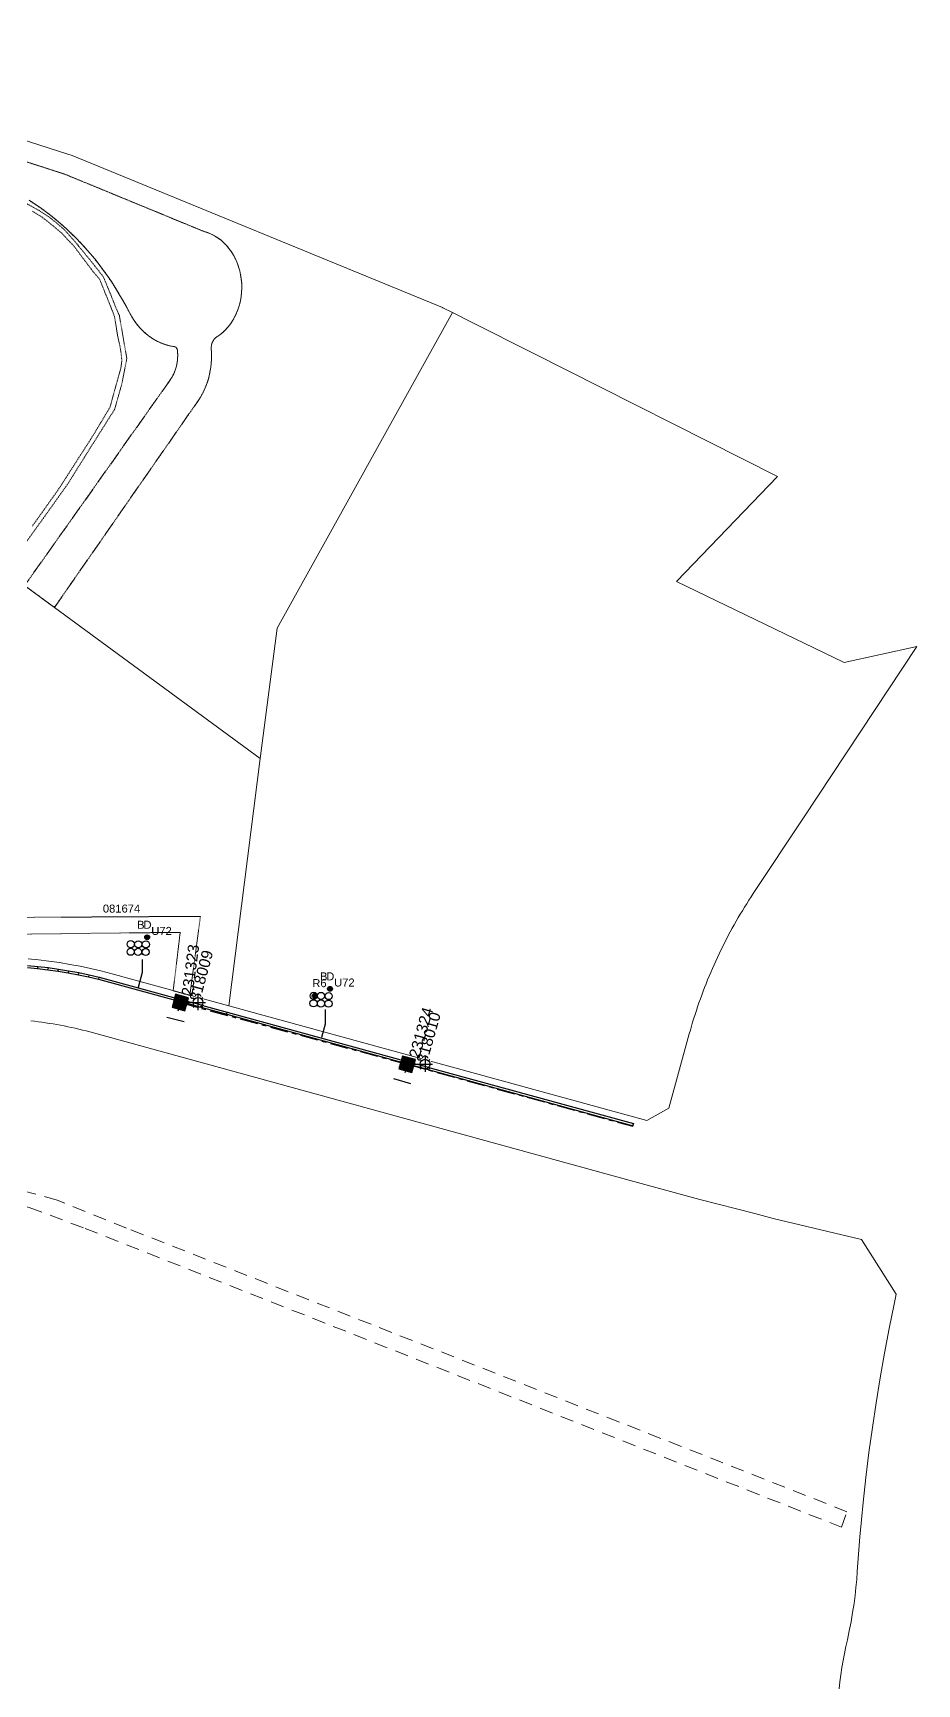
# Model space of a CAD drawing. Header units: metres. Extents: x 307635 to 308805, y 6256169 to 6257356.
# Drawn here: x 308486.8 to 308685.5, y 6256919.1 to 6257290.4 of the extents above; entities that cross this region are included whole.
import ezdxf
from ezdxf.enums import TextEntityAlignment as Align

# ---------------------------------------------------------------- set-up
doc = ezdxf.new("R2010")
doc.units = ezdxf.units.M
for name, pattern in [('Cable Exist UG', [7, 4, -1, 1, -1]), ('Dash', [5, 3, -2]), ('DASHED', [19.05, 12.7, -6.35]), ('HIDDEN2', [0.1875, 0.125, -0.0625])]:
    doc.linetypes.add(name, pattern=pattern)
doc.layers.get('0').update_dxf_attribs({"color": 6})
doc.layers.get('Defpoints').update_dxf_attribs({"color": 250})
for name, color, linetype, lineweight in [('Cadastre Developer_SP_EXT', 98, 'Continuous', 15), ('Cadastre Easements_SP_EXT', 58, 'DASHED', 15), ('Cadastre Land Parcels_SP_EXT', 118, 'Continuous', 15), ('Cadastre Other Property_SP_EXT', 138, 'DASHED', 15), ('Mains_LV_SL_EXT', 135, 'Continuous', 25)]:
    doc.layers.add(name, color=color, linetype=linetype, lineweight=lineweight)
for name, color, linetype in [('Duct_SP_EXT', 30, 'Continuous'), ('Equip_SP_SL_EXT', 7, 'Continuous'), ('SupportsUG_SP_LV_SL_EXT', 7, 'Continuous')]:
    doc.layers.add(name, color=color, linetype=linetype)
doc.styles.add('COLUMN_LABEL', font='arial.ttf', dxfattribs={"height": 2})
doc.styles.add('iecARIAL', font='arial.ttf', dxfattribs={"height": 2})
doc.styles.add('POLE_LABEL', font='arial.ttf', dxfattribs={"height": 2})
doc.styles.add('SL_LABEL', font='arial.ttf', dxfattribs={"height": 2})
doc.styles.get("Standard").update_dxf_attribs({"font": 'arial.ttf'})

# ---------------------------------------------------------------- blocks, each defined once
blk = doc.blocks.new('COLUMN_EXT')
blk.add_hatch(color=256).paths.add_polyline_path([(1.5, -1.5), (1.5, 1.5), (-1.5, 1.5), (-1.5, -1.5)])
blk.add_lwpolyline([(1.5, 1.5), (-1.5, 1.5), (-1.5, -1.5), (1.5, -1.5)], close=True)
at = {"layer": 'Defpoints', "flags": 128}
for points in [[(0, 0), (0, -2)], [(2, -4), (-2, -4)]]:
    blk.add_lwpolyline(points, dxfattribs=at)
at = {"flags": 9}
for tag, style, p in [('STRUCTURE_PLANT_NUMBER', 'POLE_LABEL', (-1.81, -0.03)), ('STREET_CODE', 'COLUMN_LABEL', (-1.81, 0.2))]:
    blk.add_attdef(tag, text='', height=0.2, rotation=180, dxfattribs=dict(at, style=style)).set_placement(p, align=Align.MIDDLE_LEFT)
for tag, p in [('COLUMN_TYPE', (-1.81, 0.4)), ('STREETNAME', (-1.81, 1.6)), ('OWNED_BY', (-1.81, 0.6)), ('LOCATION', (-1.81, 1.4)), ('SUBURB', (-1.81, 1.8)), ('LEGEND', (-1.81, 1.2)), ('USAGE', (-1.81, 1)), ('NOTES', (-1.81, 2)), ('STATE', (-1.81, 0.8))]:
    blk.add_attdef(tag, text='', height=0.2, rotation=180, dxfattribs=at).set_placement(p, align=Align.MIDDLE_LEFT)
at = {"flags": 1}
blk.add_attdef('Z', (-1.81, 2.35), '', height=0.2, rotation=180, dxfattribs=at)
at = {"style": 'COLUMN_LABEL', "width": 0.9, "flags": 8}
blk.add_attdef('ASSET_NUM', text='', height=2, rotation=270, dxfattribs=at).set_placement((2, -4), align=Align.MIDDLE_LEFT)
blk = doc.blocks.new('DUCT_EXT')
blk.add_circle((0, 0.8), 0.8)
at = {"flags": 1}
blk.add_attdef('Z', (0, 0), '', height=0.2, dxfattribs=at)
at = {"flags": 9}
for tag, p in [('DUCT_CODE', (0, 0)), ('XSECT_TYPE', (0, -0.2)), ('STATE', (0, -0.6)), ('FB_REFERENCE', (0, -0.4)), ('NOTES', (0, -0.8))]:
    blk.add_attdef(tag, text='', height=0.2, dxfattribs=at).set_placement(p, align=Align.MIDDLE_LEFT)
blk = doc.blocks.new('SL_LANTERN_EXT')
at = {"flags": 9}
for tag, p in [('LRATECODE', (-7.4, 0)), ('LOUTREACHVOCAB', (-7.2, 0)), ('LOUTREACH', (-7, 0)), ('LANTNUMBER', (-6.6, 0)), ('LNEW', (-6.4, 0)), ('LMASTVOCAB', (-6.2, 0)), ('LMAST', (-6, 0)), ('LLAMPVOCAB', (-5.8, 0)), ('LLAMP', (-5.6, 0)), ('LEXIST', (-5.4, 0)), ('LCHARGE3PERCENT', (-5.2, 0)), ('LCHARGE3', (-5, 0)), ('LCHARGE2PERCENT', (-4.8, 0)), ('LCHARGE2', (-4.6, 0)), ('LCHARGE1PERCENT', (-4.4, 0)), ('LCHARGE1', (-4.2, 0)), ('LCATEGORY', (-4, 0)), ('LBRACKETVOCAB', (-3.8, 0)), ('LBRACKET', (-3.6, 0)), ('LKINGHEIGHT', (-3.4, 0)), ('CREPLACE', (-3.2, 0)), ('CREMOVE', (-3, 0)), ('CNUMBER', (-2.8, 0)), ('CNEW', (-2.6, 0)), ('CEXIST', (-2.4, 0)), ('USAGE', (-2.2, 0)), ('STATE', (-2, 0)), ('OWNED_BY', (-1.8, 0)), ('ORIENTATION', (-1.6, 0)), ('OPERATING_VOLTAGE', (-1.4, 0)), ('NO_PHASES', (-1.2, 0)), ('LANTERN_TYPE', (-1, 0)), ('LANTERN_PURPOSE', (-0.8, 0)), ('CONTROL_TYPE', (-0.6, 0)), ('CONSTRUCTED_VOLTAGE', (-0.4, 0))]:
    blk.add_attdef(tag, text='', height=0.001, rotation=270, dxfattribs=at).set_placement(p, align=Align.MIDDLE_LEFT)
at = {"style": 'SL_LABEL', "flags": 9}
blk.add_attdef('STREET_CODE', text='', height=0.001, rotation=270, dxfattribs=at).set_placement((0, 0), align=Align.MIDDLE_LEFT)
at = {"flags": 1}
blk.add_attdef('Z', (0, 0), '', height=0.001, rotation=270, dxfattribs=at)
at = {"flags": 9}
for tag, p in [('LREMOVE', (0, -7.6)), ('LREPLACE', (0, -7.8)), ('LTYPE', (0, -8)), ('LTYPEVOCAB', (0, -8.2)), ('LEGEND', (0, -8.4)), ('SUBURB', (0, -8.6)), ('STREETNAME', (0, -8.8)), ('LOCATION', (0, -9)), ('NOTES', (0, -9.2)), ('MAINTAINED_BY', (0, -9.86))]:
    blk.add_attdef(tag, text='', height=0.001, dxfattribs=at).set_placement(p, align=Align.MIDDLE_LEFT)
blk.add_attdef('OPERATED_BY', (0, -9.61), '', height=0.001, dxfattribs=at)
blk.add_wipeout([(5.69, 0), (5.06, -1.06), (4, -1.69), (2.94, -1.06), (2.31, 0), (2.94, 1.06), (4, 1.69), (5.06, 1.06)])
for p, q in [((0, 0), (4, 0)), ((2.94, 1.06), (3.2, 0.8)), ((4, 1.69), (4, 0)), ((5.06, 1.06), (4.8, 0.8)), ((2.94, -1.06), (3.2, -0.8)), ((4, 0), (5.69, 0)), ((4, 0), (4, -1.69)), ((5.06, -1.06), (4.8, -0.8))]:
    blk.add_line(p, q)
blk.add_circle((4, 0), 1.12)
at = {"width": 0.9}
blk.add_attdef('LNUMBER', text='', height=1, dxfattribs=at).set_placement((7, -1), align=Align.MIDDLE_LEFT)
blk = doc.blocks.new('CABLE_LARGE_EXT')
h = blk.add_hatch(color=256)
edge = h.paths.add_edge_path()
edge.add_arc((0, 0.55), 0.55, 0, 360)
blk.add_circle((0, 0.55), 0.55)
at = {"flags": 1}
blk.add_attdef('Z', (0, 0), '', height=0.2, dxfattribs=at)
at = {"flags": 9}
for tag, p in [('COND_CODE', (0, 0)), ('STATE', (0, -0.4)), ('XSECT_SIZE', (0, -0.6)), ('FB_REFERENCE', (0, -0.2)), ('NOTES', (0, -0.8))]:
    blk.add_attdef(tag, text='', height=0.2, dxfattribs=at).set_placement(p, align=Align.MIDDLE_LEFT)

msp = doc.modelspace()

# ---------------------------------------------------------------- linework, layer by layer
at = {"layer": 'Cadastre Developer_SP_EXT', "linetype": 'Dash'}
msp.add_lwpolyline([(308375.46, 6257004.97), (308397.56, 6257016.13), (308397.56, 6257016.13, -0.164616), (308475.03, 6257028.92), (308475.03, 6257028.92), (308485.96, 6257026.32), (308498.52, 6257021.62), (308668.58, 6256954.39), (308669.8, 6256957.9), (308507.83, 6257021.69), (308492.26, 6257027.99), (308476.33, 6257032.25), (308476.33, 6257032.25, 0.143581), (308407.94, 6257024.47), (308407.94, 6257024.47), (308373.94, 6257007.63), (308375.46, 6257004.97)], format="xyb", close=True, dxfattribs=at)
at = {"layer": 'Cadastre Easements_SP_EXT', "linetype": 'Dash'}
msp.add_lwpolyline([(308485.92, 6257252.82), (308487.17, 6257252.01), (308488.41, 6257251.17), (308489.62, 6257250.29), (308490.82, 6257249.37), (308492, 6257248.42), (308493.16, 6257247.44), (308494.3, 6257246.42), (308495.42, 6257245.37), (308496.52, 6257244.29), (308497.59, 6257243.17), (308498.64, 6257242.02), (308499.67, 6257240.84), (308500.67, 6257239.64), (308501.65, 6257238.4), (308502.6, 6257237.13), (308503.53, 6257235.84), (308504.43, 6257234.52), (308505.3, 6257233.18), (308506.14, 6257231.8), (308506.96, 6257230.41), (308507.74, 6257228.99), (308508.5, 6257227.55), (308508.92, 6257226.78), (308509.38, 6257226.04), (308509.87, 6257225.33), (308510.4, 6257224.66), (308510.95, 6257224.02), (308511.54, 6257223.42), (308512.15, 6257222.87), (308512.79, 6257222.35), (308513.45, 6257221.88), (308514.13, 6257221.45), (308514.83, 6257221.08), (308515.54, 6257220.74), (308516.28, 6257220.46), (308517.02, 6257220.23), (308517.77, 6257220.05), (308518.53, 6257219.92), (308518.66, 6257219.9), (308518.79, 6257219.84), (308518.9, 6257219.77), (308519.01, 6257219.68), (308519.1, 6257219.56), (308519.18, 6257219.43), (308519.23, 6257219.29), (308519.27, 6257219.13), (308519.31, 6257218.67), (308519.33, 6257218.21), (308519.33, 6257217.75), (308519.32, 6257217.29), (308519.28, 6257216.83), (308519.22, 6257216.37), (308519.13, 6257215.92), (308519.03, 6257215.48), (308518.91, 6257215.04), (308518.77, 6257214.61), (308518.61, 6257214.19), (308518.44, 6257213.78), (308518.24, 6257213.38), (308518.03, 6257213), (308517.8, 6257212.63), (308517.56, 6257212.28), (308484.93, 6257166.17), (308491.62, 6257161.25), (308523.62, 6257207.28), (308524.06, 6257207.91), (308524.47, 6257208.56), (308524.85, 6257209.24), (308525.2, 6257209.94), (308525.53, 6257210.66), (308525.82, 6257211.4), (308526.08, 6257212.16), (308526.3, 6257212.93), (308526.5, 6257213.71), (308526.66, 6257214.51), (308526.78, 6257215.32), (308526.87, 6257216.13), (308526.93, 6257216.95), (308526.95, 6257217.77), (308526.93, 6257218.59), (308526.88, 6257219.41), (308526.88, 6257219.81), (308526.93, 6257220.21), (308527.03, 6257220.6), (308527.17, 6257220.97), (308527.35, 6257221.3), (308527.57, 6257221.61), (308527.83, 6257221.87), (308528.11, 6257222.09), (308528.82, 6257222.57), (308529.48, 6257223.12), (308530.11, 6257223.72), (308530.7, 6257224.38), (308531.25, 6257225.1), (308531.75, 6257225.86), (308532.2, 6257226.67), (308532.59, 6257227.51), (308532.93, 6257228.4), (308533.21, 6257229.3), (308533.44, 6257230.24), (308533.6, 6257231.19), (308533.7, 6257232.15), (308533.74, 6257233.12), (308533.72, 6257234.09), (308533.64, 6257235.06), (308533.49, 6257236.02), (308533.29, 6257236.96), (308533.02, 6257237.88), (308532.7, 6257238.78), (308532.32, 6257239.64), (308531.89, 6257240.47), (308531.4, 6257241.25), (308530.87, 6257241.99), (308530.29, 6257242.68), (308529.67, 6257243.31), (308529.01, 6257243.89), (308528.32, 6257244.4), (308527.6, 6257244.85), (308526.85, 6257245.23), (308526.08, 6257245.55), (308525.29, 6257245.79), (308493.91, 6257258.71), (308474.02, 6257265.09)], dxfattribs=at)
at = {"layer": 'Cadastre Land Parcels_SP_EXT', "linetype": 'Continuous'}
for points in [[(308484.93, 6257166.17), (308491.62, 6257161.25), (308537.88, 6257127.29), (308541.67, 6257156.62), (308581.09, 6257227.56), (308578.93, 6257228.65), (308578.85, 6257228.69), (308495.59, 6257262.87), (308494.44, 6257263.24), (308409.93, 6257290.44)], [(308485.71, 6257082.2), (308488.06, 6257081.98), (308490.4, 6257081.7), (308492.74, 6257081.37), (308495.07, 6257080.99), (308497.4, 6257080.55), (308499.72, 6257080.06), (308502.03, 6257079.52), (308504.33, 6257078.93), (308530.86, 6257071.66), (308537.88, 6257127.29), (308491.62, 6257161.25), (308484.93, 6257166.17)], [(308668.02, 6256918.06), (308668.22, 6256919.65), (308668.43, 6256921.24), (308668.68, 6256922.83), (308668.95, 6256924.41), (308669.24, 6256925.98), (308669.55, 6256927.55), (308669.9, 6256929.1), (308670.33, 6256931.13), (308670.73, 6256933.16), (308671.08, 6256935.21), (308671.39, 6256937.26), (308671.63, 6256939.06), (308671.83, 6256940.85), (308672, 6256942.66), (308672.13, 6256944.47), (308672.41, 6256948.35), (308672.72, 6256952.22), (308673.07, 6256956.1), (308673.45, 6256959.96), (308674.06, 6256965.6), (308674.75, 6256971.22), (308675.51, 6256976.82), (308676.35, 6256982.41), (308677.26, 6256987.99), (308678.24, 6256993.54), (308679.29, 6256999.08), (308680.42, 6257004.59), (308680.88, 6257006.78), (308673.07, 6257019.11), (308653.22, 6257023.84), (308649.11, 6257024.95), (308644.98, 6257026.02), (308640.86, 6257027.06), (308636.72, 6257028.07), (308621.07, 6257032.36), (308500.38, 6257065.59), (308499.56, 6257065.8), (308498.75, 6257066.02), (308497.93, 6257066.22), (308497.11, 6257066.42), (308496.29, 6257066.61), (308495.46, 6257066.79), (308494.64, 6257066.96), (308493.81, 6257067.13), (308492.98, 6257067.29), (308492.15, 6257067.44), (308491.32, 6257067.58), (308490.49, 6257067.72), (308489.65, 6257067.84), (308488.82, 6257067.96), (308487.98, 6257068.07), (308487.14, 6257068.18), (308486.31, 6257068.27)], [(308668.02, 6256918.06), (308668.22, 6256919.65), (308668.43, 6256921.24), (308668.68, 6256922.83), (308668.95, 6256924.41), (308669.24, 6256925.98), (308669.55, 6256927.55), (308669.9, 6256929.1), (308670.33, 6256931.13), (308670.73, 6256933.16), (308671.08, 6256935.21), (308671.39, 6256937.26), (308671.63, 6256939.06), (308671.83, 6256940.85), (308672, 6256942.66), (308672.13, 6256944.47), (308672.41, 6256948.35), (308672.72, 6256952.22), (308673.07, 6256956.1), (308673.45, 6256959.96), (308674.06, 6256965.6), (308674.75, 6256971.22), (308675.51, 6256976.82), (308676.35, 6256982.41), (308677.26, 6256987.99), (308678.24, 6256993.54), (308679.29, 6256999.08), (308680.42, 6257004.59), (308680.88, 6257006.78), (308673.07, 6257019.11), (308653.22, 6257023.84), (308649.11, 6257024.95), (308644.98, 6257026.02), (308640.86, 6257027.06), (308636.72, 6257028.07), (308621.07, 6257032.36), (308500.38, 6257065.59), (308499.56, 6257065.8), (308498.75, 6257066.02), (308497.93, 6257066.22), (308497.11, 6257066.42), (308496.29, 6257066.61), (308495.46, 6257066.79), (308494.64, 6257066.96), (308493.81, 6257067.13), (308492.98, 6257067.29), (308492.15, 6257067.44), (308491.32, 6257067.58), (308490.49, 6257067.72), (308489.65, 6257067.84), (308488.82, 6257067.96), (308487.98, 6257068.07), (308487.14, 6257068.18), (308486.31, 6257068.27)]]:
    msp.add_lwpolyline(points, dxfattribs=at)
msp.add_lwpolyline([(308631.45, 6257167.12), (308654.17, 6257190.69), (308598.92, 6257218.57), (308585.38, 6257225.42), (308581.09, 6257227.56), (308541.67, 6257156.62), (308537.88, 6257127.29), (308530.86, 6257071.66), (308624.82, 6257045.86), (308629.73, 6257048.66), (308634.34, 6257065.33), (308634.59, 6257066.21), (308634.85, 6257067.1), (308635.11, 6257067.98), (308635.38, 6257068.85), (308635.65, 6257069.73), (308635.94, 6257070.6), (308636.23, 6257071.47), (308636.53, 6257072.34), (308636.84, 6257073.21), (308637.15, 6257074.07), (308637.47, 6257074.93), (308637.8, 6257075.79), (308638.13, 6257076.64), (308638.47, 6257077.49), (308638.82, 6257078.34), (308639.18, 6257079.19), (308639.54, 6257080.03), (308639.91, 6257080.87), (308640.29, 6257081.71), (308640.67, 6257082.54), (308641.06, 6257083.37), (308641.46, 6257084.2), (308641.87, 6257085.02), (308642.28, 6257085.84), (308642.7, 6257086.66), (308643.12, 6257087.47), (308643.56, 6257088.28), (308644, 6257089.09), (308644.44, 6257089.89), (308644.89, 6257090.69), (308645.35, 6257091.49), (308645.82, 6257092.28), (308646.29, 6257093.06), (308646.77, 6257093.85), (308647.26, 6257094.63), (308647.75, 6257095.4), (308648.25, 6257096.17), (308648.75, 6257096.94), (308660, 6257113.92), (308685.54, 6257152.46), (308669.21, 6257148.88), (308631.45, 6257167.12)], close=True, dxfattribs=at)
msp.add_lwpolyline([(308631.45, 6257167.12), (308654.17, 6257190.69), (308598.92, 6257218.57), (308585.38, 6257225.42), (308581.09, 6257227.56), (308541.67, 6257156.62), (308537.88, 6257127.29), (308530.86, 6257071.66), (308624.82, 6257045.86), (308629.73, 6257048.66), (308634.34, 6257065.33), (308634.59, 6257066.21), (308634.85, 6257067.1), (308635.11, 6257067.98), (308635.38, 6257068.85), (308635.65, 6257069.73), (308635.94, 6257070.6), (308636.23, 6257071.47), (308636.53, 6257072.34), (308636.84, 6257073.21), (308637.15, 6257074.07), (308637.47, 6257074.93), (308637.8, 6257075.79), (308638.13, 6257076.64), (308638.47, 6257077.49), (308638.82, 6257078.34), (308639.18, 6257079.19), (308639.54, 6257080.03), (308639.91, 6257080.87), (308640.29, 6257081.71), (308640.67, 6257082.54), (308641.06, 6257083.37), (308641.46, 6257084.2), (308641.87, 6257085.02), (308642.28, 6257085.84), (308642.7, 6257086.66), (308643.12, 6257087.47), (308643.56, 6257088.28), (308644, 6257089.09), (308644.44, 6257089.89), (308644.89, 6257090.69), (308645.35, 6257091.49), (308645.82, 6257092.28), (308646.29, 6257093.06), (308646.77, 6257093.85), (308647.26, 6257094.63), (308647.75, 6257095.4), (308648.25, 6257096.17), (308648.75, 6257096.94), (308660, 6257113.92), (308685.54, 6257152.46), (308669.21, 6257148.88), (308631.45, 6257167.12)], close=True, dxfattribs=at)
at = {"layer": 'Cadastre Other Property_SP_EXT', "linetype": 'HIDDEN2'}
for points in [[(308485.92, 6257252.82), (308487.17, 6257252.01), (308488.41, 6257251.17), (308489.62, 6257250.29), (308490.83, 6257249.37), (308492, 6257248.42), (308493.16, 6257247.44), (308494.3, 6257246.42), (308495.42, 6257245.37), (308496.52, 6257244.29), (308497.59, 6257243.17), (308498.64, 6257242.02), (308499.67, 6257240.84), (308500.67, 6257239.64), (308501.65, 6257238.4), (308502.6, 6257237.13), (308503.53, 6257235.84), (308504.43, 6257234.52), (308505.3, 6257233.18), (308506.14, 6257231.8), (308506.96, 6257230.41), (308507.74, 6257228.99), (308508.5, 6257227.55), (308508.92, 6257226.78), (308509.38, 6257226.04), (308509.87, 6257225.33), (308510.4, 6257224.66), (308510.95, 6257224.02), (308511.54, 6257223.42), (308512.15, 6257222.87), (308512.79, 6257222.35), (308513.45, 6257221.88), (308514.13, 6257221.45), (308514.83, 6257221.08), (308515.54, 6257220.74), (308516.27, 6257220.46), (308517.02, 6257220.23), (308517.77, 6257220.05), (308518.53, 6257219.92), (308518.66, 6257219.9), (308518.79, 6257219.85), (308518.9, 6257219.77), (308519.01, 6257219.68), (308519.1, 6257219.56), (308519.18, 6257219.43), (308519.23, 6257219.29), (308519.27, 6257219.13), (308519.31, 6257218.67), (308519.33, 6257218.21), (308519.33, 6257217.75), (308519.31, 6257217.29), (308519.28, 6257216.83), (308519.21, 6257216.37), (308519.13, 6257215.92), (308519.03, 6257215.48), (308518.91, 6257215.04), (308518.77, 6257214.61), (308518.62, 6257214.19), (308518.44, 6257213.78), (308518.24, 6257213.39), (308518.03, 6257213), (308517.8, 6257212.63), (308517.56, 6257212.28), (308484.93, 6257166.17), (308491.62, 6257161.25), (308523.62, 6257207.28), (308524.06, 6257207.91), (308524.47, 6257208.56), (308524.85, 6257209.24), (308525.2, 6257209.94), (308525.53, 6257210.66), (308525.82, 6257211.4), (308526.08, 6257212.16), (308526.3, 6257212.93), (308526.5, 6257213.71), (308526.66, 6257214.51), (308526.78, 6257215.32), (308526.87, 6257216.13), (308526.92, 6257216.95), (308526.95, 6257217.77), (308526.93, 6257218.59), (308526.88, 6257219.41), (308526.88, 6257219.81), (308526.93, 6257220.21), (308527.03, 6257220.6), (308527.17, 6257220.97), (308527.35, 6257221.3), (308527.57, 6257221.61), (308527.83, 6257221.87), (308528.11, 6257222.09), (308528.82, 6257222.57), (308529.48, 6257223.12), (308530.11, 6257223.72), (308530.7, 6257224.38), (308531.25, 6257225.1), (308531.75, 6257225.86), (308532.2, 6257226.67), (308532.59, 6257227.51), (308532.93, 6257228.4), (308533.21, 6257229.3), (308533.44, 6257230.24), (308533.6, 6257231.19), (308533.7, 6257232.15), (308533.74, 6257233.12), (308533.72, 6257234.09), (308533.64, 6257235.06), (308533.49, 6257236.02), (308533.29, 6257236.96), (308533.02, 6257237.88), (308532.7, 6257238.78), (308532.32, 6257239.64), (308531.89, 6257240.47), (308531.4, 6257241.25), (308530.87, 6257241.99), (308530.29, 6257242.68), (308529.67, 6257243.31), (308529.01, 6257243.89), (308528.32, 6257244.4), (308527.6, 6257244.85), (308526.85, 6257245.23), (308526.08, 6257245.55), (308525.29, 6257245.79), (308493.91, 6257258.71), (308474.02, 6257265.09)], [(308481.31, 6257170.46), (308490.23, 6257182.85), (308494.65, 6257189.08), (308498.87, 6257195.83), (308505.16, 6257205.82), (308506.78, 6257211.52), (308507.9, 6257217.25), (308506.22, 6257226.88), (308505.36, 6257228.89), (308504.01, 6257232.25), (308502.62, 6257235.61), (308499.72, 6257239.3), (308496.13, 6257243.65), (308493.63, 6257246.42), (308490.76, 6257248.83), (308488.19, 6257250.51), (308483.84, 6257252.91)], [(308486.67, 6257250.37), (308488.85, 6257249.02), (308490.46, 6257247.77), (308493.2, 6257245.5), (308496.07, 6257242.43), (308498.14, 6257239.66), (308500.35, 6257236.76), (308501.8, 6257235.02), (308504.27, 6257228.89), (308505.13, 6257226.71), (308505.85, 6257222.23), (308506.32, 6257220.19), (308506.61, 6257218.47), (308506.74, 6257217.19), (308506.78, 6257216.69), (308506.58, 6257215.18), (308504.67, 6257208.32), (308504.17, 6257206.38), (308500.25, 6257199.82), (308492.61, 6257187.92), (308486.64, 6257179.52)]]:
    msp.add_lwpolyline(points, dxfattribs=at)
at = {"layer": 'Duct_SP_EXT'}
for p, q in [((308485.55, 6257080.27), (308487.85, 6257080.05)), ((308485.59, 6257080.75), (308487.91, 6257080.53)), ((308487.85, 6257080.05), (308487.88, 6257080.29)), ((308487.85, 6257080.05), (308490.15, 6257079.78)), ((308487.91, 6257080.53), (308487.88, 6257080.29)), ((308487.91, 6257080.53), (308490.21, 6257080.26)), ((308490.15, 6257079.78), (308490.18, 6257080.02)), ((308490.15, 6257079.78), (308492.45, 6257079.46)), ((308490.21, 6257080.26), (308490.18, 6257080.02)), ((308490.21, 6257080.26), (308492.52, 6257079.93)), ((308492.45, 6257079.46), (308492.48, 6257079.69)), ((308492.45, 6257079.46), (308494.73, 6257079.08)), ((308492.52, 6257079.93), (308492.48, 6257079.69)), ((308492.52, 6257079.93), (308494.82, 6257079.55)), ((308494.73, 6257079.08), (308494.78, 6257079.32)), ((308494.73, 6257079.08), (308497.02, 6257078.65)), ((308494.82, 6257079.55), (308494.78, 6257079.32)), ((308494.82, 6257079.55), (308497.11, 6257079.12)), ((308497.02, 6257078.65), (308497.06, 6257078.89)), ((308497.02, 6257078.65), (308499.29, 6257078.17)), ((308497.11, 6257079.12), (308497.06, 6257078.89)), ((308497.11, 6257079.12), (308499.4, 6257078.64)), ((308499.29, 6257078.17), (308499.35, 6257078.41)), ((308499.4, 6257078.64), (308499.35, 6257078.41)), ((308499.4, 6257078.64), (308501.67, 6257078.11)), ((308499.29, 6257078.17), (308501.55, 6257077.64)), ((308501.55, 6257077.64), (308501.61, 6257077.87)), ((308501.67, 6257078.11), (308501.61, 6257077.87)), ((308530.35, 6257069.79), (308530.41, 6257070.02)), ((308530.47, 6257070.25), (308530.41, 6257070.02)), ((308621.71, 6257044.7), (308621.77, 6257044.94)), ((308621.83, 6257045.17), (308621.77, 6257044.94))]:
    msp.add_line(p, q, dxfattribs=at)
for points in [[(308511.38, 6257082.11), (308511.38, 6257079.17), (308510.46, 6257075.81)], [(308552.48, 6257070.84), (308552.48, 6257067.54), (308551.65, 6257064.53)]]:
    msp.add_lwpolyline(points, dxfattribs=at)

# ---------------------------------------------------------------- block references
for name, p, rotation in [('DUCT_EXT', (308509.59, 6257085.51), 88.84427123005489), ('DUCT_EXT', (308511.26, 6257085.48), 88.84427123005489), ('DUCT_EXT', (308512.97, 6257085.45), 88.84427123005489), ('CABLE_LARGE_EXT', (308513.02, 6257087.08), 90), ('DUCT_EXT', (308509.57, 6257083.81), 88.84427123005489), ('DUCT_EXT', (308511.23, 6257083.78), 88.84427123005489), ('DUCT_EXT', (308512.94, 6257083.75), 88.84427123005489), ('DUCT_EXT', (308550.7, 6257073.91), 88.84427123005489), ('DUCT_EXT', (308552.36, 6257073.87), 88.84427123005489), ('DUCT_EXT', (308554.08, 6257073.84), 88.84427123005489), ('CABLE_LARGE_EXT', (308554.12, 6257075.48), 90), ('DUCT_EXT', (308550.67, 6257072.2), 88.84427123005489), ('CABLE_LARGE_EXT', (308550.7, 6257073.91), 90), ('DUCT_EXT', (308552.33, 6257072.17), 88.84427123005489), ('DUCT_EXT', (308554.04, 6257072.14), 88.84427123005489)]:
    msp.add_blockref(name, p, dxfattribs=dict(at, rotation=rotation))
at = {"layer": 'SupportsUG_SP_LV_SL_EXT'}
ref = msp.add_blockref('COLUMN_EXT', (308519.9, 6257072.41), dxfattribs=dict(at, rotation=344.9121829680961))
ref.add_attrib('ASSET_NUM', '818009', dxfattribs={"layer": '0', "height": 2.5, "rotation": 74.9122, "style": 'COLUMN_LABEL'}).set_placement((308521.9, 6257073.16), align=Align.TOP_LEFT)
ref = msp.add_blockref('COLUMN_EXT', (308570.94, 6257058.52), dxfattribs=dict(at, rotation=344.1885823305691))
ref.add_attrib('ASSET_NUM', '818010', dxfattribs={"layer": '0', "height": 2.5, "rotation": 74.1886, "style": 'COLUMN_LABEL'}).set_placement((308572.94, 6257059.27), align=Align.TOP_LEFT)

# ---------------------------------------------------------------- texts
at = {"layer": 'Cadastre Other Property_SP_EXT'}
msp.add_text('081674', height=1.8, dxfattribs=at).set_placement((308502.51, 6257092.63))
at = {"layer": 'Duct_SP_EXT'}
for s, p in [('B', (308510.21, 6257088.99)), ('D', (308511.64, 6257088.99)), ('U72', (308513.4, 6257087.61)), ('B', (308551.32, 6257077.38)), ('D', (308552.74, 6257077.38)), ('R6', (308549.6, 6257075.86)), ('U72', (308554.5, 6257076))]:
    msp.add_text(s, height=1.8, dxfattribs=at).set_placement(p)

# ---------------------------------------------------------------- next in the draw order: block references
at = {"layer": 'Equip_SP_SL_EXT'}
ref = msp.add_blockref('SL_LANTERN_EXT', (308519.9, 6257072.41), dxfattribs=at)
ref.add_attrib('ASSET_NUM', '231323', dxfattribs={"layer": '0', "height": 2.5, "rotation": 82.3007, "style": 'iecARIAL'}).set_placement((308521.4, 6257073.91), align=Align.MIDDLE_LEFT)
ref = msp.add_blockref('SL_LANTERN_EXT', (308570.94, 6257058.52), dxfattribs=at)
ref.add_attrib('ASSET_NUM', '231324', dxfattribs={"layer": '0', "height": 2.5, "rotation": 74.1886, "style": 'iecARIAL'}).set_placement((308572.44, 6257060.02), align=Align.MIDDLE_LEFT)

# ---------------------------------------------------------------- next in the draw order: linework, layer by layer
at = {"layer": 'Cadastre Other Property_SP_EXT', "linetype": 'HIDDEN2'}
msp.add_lwpolyline([(308472.94, 6257091.48), (308472.87, 6257087.73), (308481.64, 6257087.76), (308519.9, 6257088.19), (308518.32, 6257075.04), (308522.07, 6257074.02), (308524.45, 6257091.78), (308472.94, 6257091.48)], close=True, dxfattribs=at)
at = {"layer": 'Duct_SP_EXT'}
for p, q in [((308501.55, 6257077.64), (308519.92, 6257072.63)), ((308501.67, 6257078.11), (308520.05, 6257073.1)), ((308519.92, 6257072.63), (308519.98, 6257072.86)), ((308519.92, 6257072.63), (308519.98, 6257072.86)), ((308519.92, 6257072.63), (308530.35, 6257069.79)), ((308520.05, 6257073.1), (308519.98, 6257072.86)), ((308520.05, 6257073.1), (308519.98, 6257072.86)), ((308520.05, 6257073.1), (308530.47, 6257070.25)), ((308530.35, 6257069.79), (308571.02, 6257058.62)), ((308530.47, 6257070.25), (308571.15, 6257059.09)), ((308571.02, 6257058.62), (308571.08, 6257058.85)), ((308571.02, 6257058.62), (308571.08, 6257058.85)), ((308571.02, 6257058.62), (308621.71, 6257044.7)), ((308571.15, 6257059.09), (308571.08, 6257058.85)), ((308571.15, 6257059.09), (308571.08, 6257058.85)), ((308571.15, 6257059.09), (308621.83, 6257045.17))]:
    msp.add_line(p, q, dxfattribs=at)
at = {"layer": 'Mains_LV_SL_EXT', "linetype": 'Cable Exist UG'}
for points in [[(308519.9, 6257072.41), (308570.94, 6257058.52)], [(308570.94, 6257058.52), (308621.63, 6257044.58)]]:
    msp.add_lwpolyline(points, dxfattribs=at)

doc.saveas('drawing.dxf')
